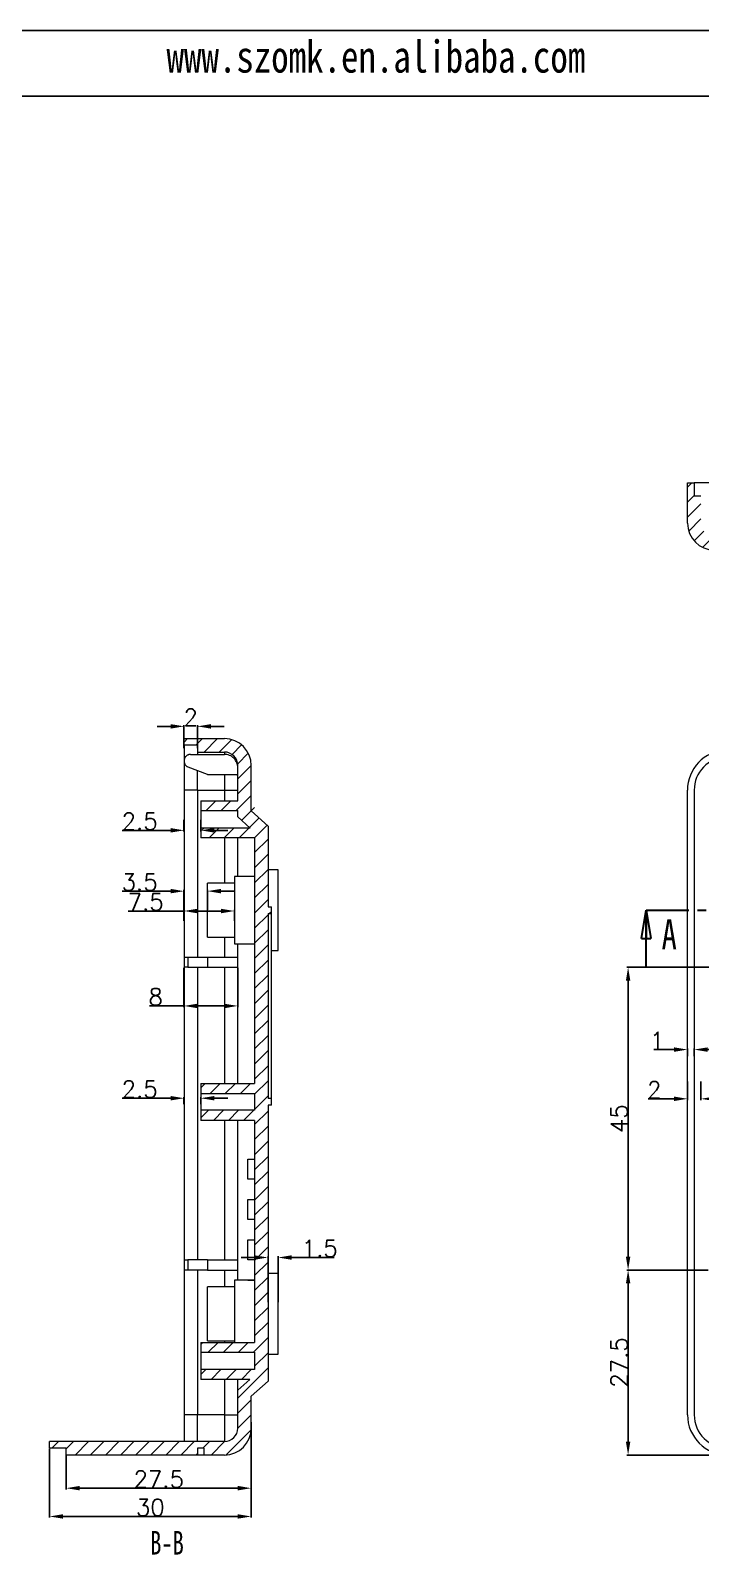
# Model space of a CAD drawing. Header units: inches. Extents: x 1477 to 2707, y 530 to 940.
# Drawn here: x 2408.5 to 2508.1, y 713.1 to 939.6 of the extents above; entities that cross this region are included whole.
import ezdxf

# ---------------------------------------------------------------- set-up
doc = ezdxf.new("R2010")
doc.units = ezdxf.units.IN
doc.linetypes.add('PHANTOM', pattern=[12.7, 6.35, -1.27, 1.27, -1.27, 1.27, -1.27])
doc.layers.add('文字', color=81, linetype='Continuous')
doc.styles.add('SLDTEXTSTYLE0', font='TXT', dxfattribs={"width": 0.75})
doc.styles.add('SLDTEXTSTYLE3', font='TXT', dxfattribs={"width": 0.7})
doc.styles.get("Standard").update_dxf_attribs({"font": 'txt', "bigfont": 'gbcbig.shx'})
doc.styles.add('宋体', font='', dxfattribs={"width": 0.8, "height": 3.5})
doc.styles.get('宋体').set_extended_font_data('SimSun')
doc.dimstyles.new('2.5', dxfattribs={"dimtxt": 2.5, "dimasz": 2, "dimexe": 0.18, "dimexo": 0.0625, "dimgap": 0.09, "dimtad": 1, "dimzin": 12, "dimdsep": 46, "dimtxsty": 'Standard', "dimcen": 2, "dimadec": 0, "dimazin": 0, "dimtfac": 1, "dimtofl": 0, "dimtmove": 0, "dimatfit": 3, "dimfxl": 1, "dimtolj": 1, "dimtzin": 0, "dimarcsym": 0})

# ---------------------------------------------------------------- blocks, each defined once
blk = doc.blocks.new('_CLOSED')
at = {"color": 0, "linetype": 'ByBlock', "lineweight": -2}
for p, q in [((-1, 0.166667), (0, 0)), ((-1, 0.166667), (-1, -0.166667)), ((0, 0), (-1, -0.166667)), ((0, 0), (-1, 0))]:
    blk.add_line(p, q, dxfattribs=at)
blk = doc.blocks.new('*D179')
at = {"color": 0, "lineweight": -2}
for p, q in [((2504.19, 788.16), (2501.17, 788.16)), ((2506.19, 787.19), (2506.19, 788.34)), ((2507.19, 787.19), (2507.19, 788.34)), ((2509.19, 788.16), (2511.19, 788.16))]:
    blk.add_line(p, q, dxfattribs=at)
at = {"color": 0}
for points in [[(2504.19, 788.49), (2504.19, 787.83), (2506.19, 788.16)], [(2509.19, 788.49), (2509.19, 787.83), (2507.19, 788.16)]]:
    blk.add_solid(points, dxfattribs=at)
at = {"layer": 'Defpoints', "color": 0}
for p in [(2506.19, 788.16), (2506.19, 787.13), (2507.19, 787.13)]:
    blk.add_point(p, dxfattribs=at)
at = {"color": 0, "insert": (2501.68, 789.5), "char_height": 2.5, "attachment_point": 5}
blk.add_mtext('\\A1;1', dxfattribs=at)
blk = doc.blocks.new('*D180')
at = {"color": 0, "lineweight": -2}
for p, q in [((2506.19, 783.4), (2506.19, 780.66)), ((2508.19, 783.4), (2508.19, 780.66)), ((2504.19, 780.84), (2500.34, 780.84)), ((2510.19, 780.84), (2512.19, 780.84))]:
    blk.add_line(p, q, dxfattribs=at)
at = {"color": 0}
for points in [[(2504.19, 781.18), (2504.19, 780.51), (2506.19, 780.84)], [(2510.19, 781.18), (2510.19, 780.51), (2508.19, 780.84)]]:
    blk.add_solid(points, dxfattribs=at)
at = {"layer": 'Defpoints', "color": 0}
for p in [(2506.19, 783.46), (2508.19, 783.46), (2506.19, 780.84)]:
    blk.add_point(p, dxfattribs=at)
at = {"color": 0, "insert": (2501.26, 782.18), "char_height": 2.5, "attachment_point": 5}
blk.add_mtext('\\A1;2', dxfattribs=at)
blk = doc.blocks.new('*D183')
at = {"color": 0, "lineweight": -2}
for p, q in [((2509.27, 755.39), (2497.18, 755.39)), ((2497.36, 729.89), (2497.36, 753.39)), ((2515.35, 727.89), (2497.18, 727.89))]:
    blk.add_line(p, q, dxfattribs=at)
at = {"color": 0}
for points in [[(2497.03, 753.39), (2497.69, 753.39), (2497.36, 755.39)], [(2497.03, 729.89), (2497.69, 729.89), (2497.36, 727.89)]]:
    blk.add_solid(points, dxfattribs=at)
at = {"layer": 'Defpoints', "color": 0}
for p in [(2497.36, 755.39), (2509.33, 755.39), (2515.41, 727.89)]:
    blk.add_point(p, dxfattribs=at)
at = {"color": 0, "insert": (2496.02, 741.64), "char_height": 2.5, "attachment_point": 5, "rotation": 90}
blk.add_mtext('\\A1;27.5', dxfattribs=at)
blk = doc.blocks.new('*D184')
at = {"color": 0, "lineweight": -2}
for p, q in [((2510.07, 800.39), (2497.18, 800.39)), ((2497.36, 757.39), (2497.36, 798.39)), ((2509.21, 755.39), (2497.18, 755.39))]:
    blk.add_line(p, q, dxfattribs=at)
at = {"color": 0}
for points in [[(2497.03, 798.39), (2497.69, 798.39), (2497.36, 800.39)], [(2497.03, 757.39), (2497.69, 757.39), (2497.36, 755.39)]]:
    blk.add_solid(points, dxfattribs=at)
at = {"layer": 'Defpoints', "color": 0}
for p in [(2497.36, 800.39), (2510.14, 800.39), (2509.27, 755.39)]:
    blk.add_point(p, dxfattribs=at)
at = {"color": 0, "insert": (2496.02, 777.89), "char_height": 2.5, "attachment_point": 5, "rotation": 90}
blk.add_mtext('\\A1;45', dxfattribs=at)
blk = doc.blocks.new('*D193')
at = {"color": 0, "lineweight": -2}
for p, q in [((2429.31, 836.21), (2427.31, 836.21)), ((2431.31, 832.95), (2431.31, 836.39)), ((2433.31, 832.95), (2433.31, 836.39)), ((2435.31, 836.21), (2437.31, 836.21))]:
    blk.add_line(p, q, dxfattribs=at)
at = {"color": 0}
for points in [[(2429.31, 836.54), (2429.31, 835.87), (2431.31, 836.21)], [(2435.31, 836.54), (2435.31, 835.87), (2433.31, 836.21)]]:
    blk.add_solid(points, dxfattribs=at)
at = {"layer": 'Defpoints', "color": 0}
for p in [(2431.31, 836.21), (2431.31, 832.89), (2433.31, 832.89)]:
    blk.add_point(p, dxfattribs=at)
at = {"color": 0, "insert": (2432.31, 837.55), "char_height": 2.5, "attachment_point": 5}
blk.add_mtext('\\A1;2', dxfattribs=at)
blk = doc.blocks.new('*D194')
at = {"color": 0, "lineweight": -2}
for p, q in [((2429.31, 820.75), (2422.13, 820.75)), ((2431.31, 822.33), (2431.31, 820.57)), ((2433.81, 822.33), (2433.81, 820.57)), ((2435.81, 820.75), (2437.81, 820.75))]:
    blk.add_line(p, q, dxfattribs=at)
at = {"color": 0}
for points in [[(2429.31, 821.09), (2429.31, 820.42), (2431.31, 820.75)], [(2435.81, 821.09), (2435.81, 820.42), (2433.81, 820.75)]]:
    blk.add_solid(points, dxfattribs=at)
at = {"layer": 'Defpoints', "color": 0}
for p in [(2431.31, 822.39), (2433.81, 822.39), (2431.31, 820.75)]:
    blk.add_point(p, dxfattribs=at)
at = {"color": 0, "insert": (2424.72, 822.09), "char_height": 2.5, "attachment_point": 5}
blk.add_mtext('\\A1;2.5', dxfattribs=at)
blk = doc.blocks.new('*D195')
at = {"color": 0, "lineweight": -2}
for p, q in [((2429.31, 811.71), (2422.13, 811.71)), ((2431.31, 808.95), (2431.31, 811.89)), ((2434.81, 808.95), (2434.81, 811.89)), ((2436.81, 811.71), (2438.81, 811.71))]:
    blk.add_line(p, q, dxfattribs=at)
at = {"color": 0}
for points in [[(2429.31, 812.05), (2429.31, 811.38), (2431.31, 811.71)], [(2436.81, 812.05), (2436.81, 811.38), (2434.81, 811.71)]]:
    blk.add_solid(points, dxfattribs=at)
at = {"layer": 'Defpoints', "color": 0}
for p in [(2431.31, 811.71), (2431.31, 808.89), (2434.81, 808.89)]:
    blk.add_point(p, dxfattribs=at)
at = {"color": 0, "insert": (2424.72, 813.05), "char_height": 2.5, "attachment_point": 5}
blk.add_mtext('\\A1;3.5', dxfattribs=at)
blk = doc.blocks.new('*D196')
at = {"color": 0, "lineweight": -2}
for p, q in [((2431.31, 807.3), (2431.31, 808.94)), ((2438.81, 807.3), (2438.81, 808.94)), ((2431.31, 808.76), (2423.03, 808.76)), ((2436.81, 808.76), (2433.31, 808.76))]:
    blk.add_line(p, q, dxfattribs=at)
at = {"color": 0}
for points in [[(2433.31, 809.09), (2433.31, 808.42), (2431.31, 808.76)], [(2436.81, 809.09), (2436.81, 808.42), (2438.81, 808.76)]]:
    blk.add_solid(points, dxfattribs=at)
at = {"layer": 'Defpoints', "color": 0}
for p in [(2431.31, 808.76), (2431.31, 807.24), (2438.81, 807.24)]:
    blk.add_point(p, dxfattribs=at)
at = {"color": 0, "insert": (2425.62, 810.1), "char_height": 2.5, "attachment_point": 5}
blk.add_mtext('\\A1;7.5', dxfattribs=at)
blk = doc.blocks.new('*D197')
at = {"color": 0, "lineweight": -2}
for p, q in [((2431.31, 800.33), (2431.31, 794.47)), ((2439.31, 800.33), (2439.31, 794.47)), ((2431.31, 794.65), (2426.18, 794.65)), ((2437.31, 794.65), (2433.31, 794.65))]:
    blk.add_line(p, q, dxfattribs=at)
at = {"color": 0}
for points in [[(2433.31, 794.98), (2433.31, 794.31), (2431.31, 794.65)], [(2437.31, 794.98), (2437.31, 794.31), (2439.31, 794.65)]]:
    blk.add_solid(points, dxfattribs=at)
at = {"layer": 'Defpoints', "color": 0}
for p in [(2431.31, 800.39), (2439.31, 800.39), (2431.31, 794.65)]:
    blk.add_point(p, dxfattribs=at)
at = {"color": 0, "insert": (2427.1, 795.99), "char_height": 2.5, "attachment_point": 5}
blk.add_mtext('\\A1;8', dxfattribs=at)
blk = doc.blocks.new('*D198')
at = {"color": 0, "lineweight": -2}
for p, q in [((2429.31, 780.93), (2422.13, 780.93)), ((2431.31, 780.05), (2431.31, 781.11)), ((2433.81, 780.05), (2433.81, 781.11)), ((2435.81, 780.93), (2437.81, 780.93))]:
    blk.add_line(p, q, dxfattribs=at)
at = {"color": 0}
for points in [[(2429.31, 781.26), (2429.31, 780.6), (2431.31, 780.93)], [(2435.81, 781.26), (2435.81, 780.6), (2433.81, 780.93)]]:
    blk.add_solid(points, dxfattribs=at)
at = {"layer": 'Defpoints', "color": 0}
for p in [(2431.31, 780.93), (2431.31, 779.99), (2433.81, 779.99)]:
    blk.add_point(p, dxfattribs=at)
at = {"color": 0, "insert": (2424.72, 782.27), "char_height": 2.5, "attachment_point": 5}
blk.add_mtext('\\A1;2.5', dxfattribs=at)
blk = doc.blocks.new('*D199')
at = {"color": 0, "lineweight": -2}
for p, q in [((2441.31, 732.79), (2441.31, 722.78)), ((2413.81, 727.83), (2413.81, 722.78)), ((2415.81, 722.96), (2439.31, 722.96))]:
    blk.add_line(p, q, dxfattribs=at)
at = {"color": 0}
for points in [[(2415.81, 723.3), (2415.81, 722.63), (2413.81, 722.96)], [(2439.31, 723.3), (2439.31, 722.63), (2441.31, 722.96)]]:
    blk.add_solid(points, dxfattribs=at)
at = {"layer": 'Defpoints', "color": 0}
for p in [(2441.31, 732.85), (2413.81, 727.89), (2441.31, 722.96)]:
    blk.add_point(p, dxfattribs=at)
at = {"color": 0, "insert": (2427.56, 724.3), "char_height": 2.5, "attachment_point": 5}
blk.add_mtext('\\A1;27.5', dxfattribs=at)
blk = doc.blocks.new('*D200')
at = {"color": 0, "lineweight": -2}
for p, q in [((2441.31, 732.79), (2441.31, 718.58)), ((2411.31, 728.83), (2411.31, 718.58)), ((2413.31, 718.76), (2439.31, 718.76))]:
    blk.add_line(p, q, dxfattribs=at)
at = {"color": 0}
for points in [[(2413.31, 719.09), (2413.31, 718.43), (2411.31, 718.76)], [(2439.31, 719.09), (2439.31, 718.43), (2441.31, 718.76)]]:
    blk.add_solid(points, dxfattribs=at)
at = {"layer": 'Defpoints', "color": 0}
for p in [(2441.31, 732.85), (2411.31, 728.89), (2441.31, 718.76)]:
    blk.add_point(p, dxfattribs=at)
at = {"color": 0, "insert": (2426.31, 720.1), "char_height": 2.5, "attachment_point": 5}
blk.add_mtext('\\A1;30', dxfattribs=at)
blk = doc.blocks.new('*D201')
at = {"color": 0, "lineweight": -2}
for p, q in [((2441.81, 757.25), (2439.81, 757.25)), ((2443.81, 750.63), (2443.81, 757.43)), ((2445.31, 750.63), (2445.31, 757.43)), ((2447.31, 757.25), (2453.66, 757.25))]:
    blk.add_line(p, q, dxfattribs=at)
at = {"color": 0}
for points in [[(2441.81, 757.58), (2441.81, 756.92), (2443.81, 757.25)], [(2447.31, 757.58), (2447.31, 756.92), (2445.31, 757.25)]]:
    blk.add_solid(points, dxfattribs=at)
at = {"layer": 'Defpoints', "color": 0}
for p in [(2445.31, 757.25), (2443.81, 750.57), (2445.31, 750.57)]:
    blk.add_point(p, dxfattribs=at)
at = {"color": 0, "insert": (2451.49, 758.59), "char_height": 2.5, "attachment_point": 5}
blk.add_mtext('\\A1;1.5', dxfattribs=at)

msp = doc.modelspace()

# ---------------------------------------------------------------- hatches: boundary and pattern name
at = {"linetype": 'Continuous', "lineweight": 0}
h = msp.add_hatch(dxfattribs=at)
h.set_pattern_fill('ANSI31', color=4, scale=0.5, style=0)
edge = h.paths.add_edge_path(flags=0)
edge.add_line((2508.186, 866.431), (2508.186, 870.431))
edge.add_line((2508.186, 870.431), (2507.186, 870.431))
edge.add_line((2507.186, 870.431), (2507.186, 872.431))
edge.add_line((2507.186, 872.431), (2506.186, 872.431))
edge.add_line((2506.186, 872.431), (2506.186, 866.431))
edge.add_arc((2510.186, 866.431), 4, 180, 270)
edge.add_line((2510.186, 862.431), (2514.686, 862.431))
edge.add_line((2514.686, 862.431), (2516.936, 859.931))
edge.add_line((2516.936, 859.931), (2520.436, 859.931))
edge.add_line((2520.436, 859.931), (2520.436, 858.431))
edge.add_line((2520.436, 858.431), (2521.436, 858.431))
edge.add_line((2521.436, 858.431), (2521.436, 860.931))
edge.add_line((2521.436, 860.931), (2522.436, 860.931))
edge.add_line((2522.436, 860.931), (2522.436, 863.931))
edge.add_line((2522.436, 863.931), (2523.936, 863.931))
edge.add_line((2523.936, 863.931), (2523.936, 868.931))
edge.add_line((2523.936, 868.931), (2522.436, 868.931))
edge.add_line((2522.436, 868.931), (2522.436, 864.931))
edge.add_line((2522.436, 864.931), (2521.436, 864.931))
edge.add_line((2521.436, 864.931), (2521.436, 861.931))
edge.add_line((2521.436, 861.931), (2517.827, 861.931))
edge.add_line((2517.827, 861.931), (2515.577, 864.431))
edge.add_line((2515.577, 864.431), (2510.186, 864.431))
edge.add_arc((2510.186, 866.431), 2, 180, 270, ccw=False)
h = msp.add_hatch(dxfattribs=at)
h.set_pattern_fill('ANSI31', color=4, scale=0.5, style=0)
h.set_pattern_definition([(45, (7.9342, 0), (-1.122532, 1.122532), [])])
edge = h.paths.add_edge_path(flags=0)
edge.add_line((2443.814, 780.888), (2443.814, 808.388))
edge.add_line((2443.814, 808.388), (2444.314, 808.388))
edge.add_line((2444.314, 808.388), (2444.314, 809.388))
edge.add_line((2444.314, 809.388), (2443.814, 809.388))
edge.add_line((2443.814, 809.388), (2443.814, 821.388))
edge.add_line((2443.814, 821.388), (2441.314, 823.638))
edge.add_line((2441.314, 823.638), (2441.314, 823.694))
edge.add_line((2441.314, 823.694), (2441.814, 823.694))
edge.add_line((2441.814, 823.694), (2441.814, 825.138))
edge.add_line((2441.814, 825.138), (2441.314, 825.138))
edge.add_line((2441.314, 825.138), (2441.314, 830.388))
edge.add_arc((2437.314, 830.388), 4, 0, 90)
edge.add_line((2437.314, 834.388), (2431.314, 834.388))
edge.add_line((2431.314, 834.388), (2431.314, 833.388))
edge.add_line((2431.314, 833.388), (2433.314, 833.388))
edge.add_line((2433.314, 833.388), (2433.314, 832.388))
edge.add_line((2433.314, 832.388), (2437.314, 832.388))
edge.add_arc((2437.314, 830.388), 2, 0, 90, ccw=False)
edge.add_line((2439.314, 830.388), (2439.314, 825.138))
edge.add_line((2439.314, 825.138), (2433.814, 825.138))
edge.add_line((2433.814, 825.138), (2433.814, 823.694))
edge.add_line((2433.814, 823.694), (2439.314, 823.694))
edge.add_line((2439.314, 823.694), (2439.314, 822.748))
edge.add_line((2439.314, 822.748), (2441.164, 821.083))
edge.add_line((2441.164, 821.083), (2433.814, 821.083))
edge.add_line((2433.814, 821.083), (2433.814, 819.638))
edge.add_line((2433.814, 819.638), (2441.814, 819.638))
edge.add_line((2441.814, 819.638), (2441.814, 783.138))
edge.add_line((2441.814, 783.138), (2433.814, 783.138))
edge.add_line((2433.814, 783.138), (2433.814, 781.638))
edge.add_line((2433.814, 781.638), (2441.814, 781.638))
edge.add_line((2441.814, 781.638), (2441.814, 779.138))
edge.add_line((2441.814, 779.138), (2433.814, 779.138))
edge.add_line((2433.814, 779.138), (2433.814, 777.638))
edge.add_line((2433.814, 777.638), (2441.814, 777.638))
edge.add_line((2441.814, 777.638), (2441.814, 744.638))
edge.add_line((2441.814, 744.638), (2433.814, 744.638))
edge.add_line((2433.814, 744.638), (2433.814, 743.194))
edge.add_line((2433.814, 743.194), (2441.814, 743.194))
edge.add_line((2441.814, 743.194), (2441.814, 740.583))
edge.add_line((2441.814, 740.583), (2433.814, 740.583))
edge.add_line((2433.814, 740.583), (2433.814, 739.138))
edge.add_line((2433.814, 739.138), (2441.102, 739.138))
edge.add_line((2441.102, 739.138), (2439.314, 737.529))
edge.add_line((2439.314, 737.529), (2439.314, 731.888))
edge.add_arc((2437.314, 731.888), 2, 270, 360, ccw=False)
edge.add_line((2437.314, 729.888), (2411.314, 729.888))
edge.add_line((2411.314, 729.888), (2411.314, 728.888))
edge.add_line((2411.314, 728.888), (2413.814, 728.888))
edge.add_line((2413.814, 728.888), (2413.814, 727.888))
edge.add_line((2413.814, 727.888), (2433.314, 727.888))
edge.add_line((2433.314, 727.888), (2433.314, 728.888))
edge.add_line((2433.314, 728.888), (2434.314, 728.888))
edge.add_line((2434.314, 728.888), (2434.314, 727.888))
edge.add_line((2434.314, 727.888), (2437.314, 727.888))
edge.add_arc((2437.314, 731.888), 4, 270, 360)
edge.add_line((2441.314, 731.888), (2441.314, 736.638))
edge.add_line((2441.314, 736.638), (2443.814, 738.888))
edge.add_line((2443.814, 738.888), (2443.814, 779.888))
edge.add_line((2443.814, 779.888), (2444.314, 779.888))
edge.add_line((2444.314, 779.888), (2444.314, 780.888))
edge.add_line((2444.314, 780.888), (2443.814, 780.888))

# ---------------------------------------------------------------- linework, layer by layer
for p, q in [((2127.987, 939.65), (2707.255, 939.65)), ((2142.976, 929.898), (2697.503, 929.898))]:
    msp.add_line(p, q)
at = {"color": 7, "linetype": 'Continuous', "lineweight": 15}
for p, q in [((2506.186, 866.431), (2506.186, 872.431)), ((2506.186, 872.431), (2507.186, 872.431)), ((2507.186, 872.431), (2507.186, 870.431)), ((2511.925, 872.431), (2507.186, 872.431)), ((2508.186, 870.431), (2507.186, 870.431)), ((2431.314, 833.388), (2431.314, 834.388)), ((2431.314, 834.388), (2437.314, 834.388)), ((2433.314, 833.388), (2431.314, 833.388)), ((2431.314, 833.388), (2431.314, 831.701)), ((2431.314, 831.701), (2431.314, 831.174)), ((2432.296, 832.041), (2433.314, 832.041)), ((2433.314, 833.388), (2433.314, 832.388)), ((2433.314, 832.388), (2437.314, 832.388)), ((2433.314, 832.388), (2433.314, 832.041)), ((2433.314, 832.041), (2437.314, 832.041)), ((2437.314, 832.388), (2437.314, 832.041)), ((2431.314, 830.971), (2431.314, 826.707)), ((2431.315, 831.029), (2431.315, 831.014)), ((2434.814, 829.041), (2431.944, 830.143)), ((2433.314, 826.707), (2433.314, 829.617)), ((2439.314, 825.138), (2439.314, 830.388)), ((2441.314, 823.638), (2441.314, 830.388)), ((2434.814, 829.041), (2439.314, 829.041)), ((2433.314, 826.707), (2431.314, 826.707)), ((2431.314, 826.707), (2431.314, 801.888)), ((2433.314, 826.707), (2437.314, 826.707)), ((2433.314, 826.707), (2433.314, 801.888)), ((2433.814, 825.138), (2433.814, 823.694)), ((2433.814, 825.138), (2439.314, 825.138)), ((2437.314, 826.707), (2439.314, 826.707)), ((2506.186, 733.888), (2506.186, 826.707)), ((2507.186, 826.707), (2507.186, 733.888)), ((2433.814, 823.694), (2439.314, 823.694)), ((2433.814, 823.694), (2433.814, 821.083)), ((2439.314, 822.748), (2439.314, 823.694)), ((2441.164, 821.083), (2439.314, 822.748)), ((2443.814, 821.388), (2441.314, 823.638)), ((2433.814, 821.083), (2433.814, 819.638)), ((2441.164, 821.083), (2433.814, 821.083)), ((2443.814, 821.388), (2443.814, 809.388)), ((2441.814, 819.638), (2433.814, 819.638)), ((2439.314, 813.888), (2439.314, 819.638)), ((2441.814, 819.638), (2441.814, 783.138)), ((2441.814, 813.888), (2438.814, 813.888)), ((2438.814, 813.888), (2438.814, 803.888)), ((2445.314, 814.888), (2443.814, 814.888)), ((2445.314, 808.888), (2445.314, 814.888)), ((2438.814, 812.888), (2434.814, 812.888)), ((2434.814, 808.888), (2434.814, 812.888)), ((2434.814, 804.888), (2434.814, 808.888)), ((2443.814, 809.388), (2444.314, 809.388)), ((2444.314, 808.388), (2444.314, 809.388)), ((2445.314, 802.888), (2445.314, 808.888)), ((2443.814, 808.388), (2444.314, 808.388)), ((2443.814, 808.388), (2443.814, 780.888)), ((2444.314, 780.888), (2444.314, 808.388)), ((2434.814, 804.888), (2438.814, 804.888)), ((2438.814, 803.888), (2441.814, 803.888)), ((2439.314, 783.138), (2439.314, 803.888)), ((2444.314, 802.888), (2445.314, 802.888)), ((2431.314, 801.888), (2431.314, 800.388)), ((2431.314, 801.888), (2431.873, 801.888)), ((2431.873, 800.388), (2431.314, 800.388)), ((2431.314, 800.388), (2431.314, 756.888)), ((2431.873, 801.888), (2431.873, 800.388)), ((2431.873, 801.888), (2434.814, 801.888)), ((2431.873, 800.388), (2434.814, 800.388)), ((2433.314, 800.388), (2433.314, 756.888)), ((2434.814, 801.888), (2434.814, 800.388)), ((2434.814, 801.888), (2439.314, 801.888)), ((2434.814, 800.388), (2439.314, 800.388)), ((2433.814, 783.138), (2433.814, 781.638)), ((2433.814, 783.138), (2441.814, 783.138)), ((2433.814, 781.638), (2441.814, 781.638)), ((2433.814, 781.638), (2433.814, 779.138)), ((2441.814, 781.638), (2441.814, 779.138)), ((2444.314, 780.888), (2443.814, 780.888)), ((2444.314, 779.888), (2443.814, 779.888)), ((2443.814, 779.888), (2443.814, 738.888)), ((2444.314, 779.888), (2444.314, 780.888)), ((2433.814, 779.138), (2433.814, 777.638)), ((2441.814, 779.138), (2433.814, 779.138)), ((2441.814, 777.638), (2433.814, 777.638)), ((2439.314, 753.888), (2439.314, 777.638)), ((2441.814, 777.638), (2441.814, 744.638)), ((2440.825, 768.888), (2440.825, 771.888)), ((2440.825, 771.888), (2441.814, 771.888)), ((2441.814, 768.888), (2440.825, 768.888)), ((2440.825, 762.888), (2440.825, 765.888)), ((2440.825, 765.888), (2441.814, 765.888)), ((2441.814, 762.888), (2440.825, 762.888)), ((2440.825, 756.888), (2440.825, 759.888)), ((2440.825, 759.888), (2441.814, 759.888)), ((2431.314, 756.888), (2431.314, 755.388)), ((2431.314, 756.888), (2431.873, 756.888)), ((2431.873, 756.888), (2431.873, 755.388)), ((2434.814, 756.888), (2431.873, 756.888)), ((2434.814, 756.888), (2439.314, 756.888)), ((2434.814, 756.888), (2434.814, 755.388)), ((2441.814, 756.888), (2440.825, 756.888)), ((2431.873, 755.388), (2431.314, 755.388)), ((2431.314, 755.388), (2431.314, 733.888)), ((2434.814, 755.388), (2431.873, 755.388)), ((2433.314, 755.388), (2433.314, 733.888)), ((2434.814, 755.388), (2439.314, 755.388)), ((2445.314, 754.888), (2443.814, 754.888)), ((2445.314, 748.888), (2445.314, 754.888)), ((2438.814, 752.888), (2434.814, 752.888)), ((2434.814, 748.888), (2434.814, 752.888)), ((2441.814, 753.888), (2438.814, 753.888)), ((2438.814, 753.888), (2438.814, 744.638)), ((2440.825, 753.888), (2441.814, 753.888)), ((2434.814, 744.888), (2434.814, 748.888)), ((2445.314, 742.888), (2445.314, 748.888)), ((2433.814, 744.638), (2433.814, 743.194)), ((2433.814, 744.638), (2441.814, 744.638)), ((2433.814, 743.194), (2441.814, 743.194)), ((2433.814, 743.194), (2433.814, 740.583)), ((2434.814, 744.888), (2438.814, 744.888)), ((2441.814, 743.194), (2441.814, 740.583)), ((2443.814, 742.888), (2445.314, 742.888)), ((2433.814, 740.583), (2433.814, 739.138)), ((2441.814, 740.583), (2433.814, 740.583)), ((2441.102, 739.138), (2433.814, 739.138)), ((2439.314, 737.529), (2441.102, 739.138)), ((2439.314, 737.529), (2439.314, 739.138)), ((2441.314, 736.638), (2443.814, 738.888)), ((2439.314, 731.888), (2439.314, 737.529)), ((2441.314, 731.888), (2441.314, 736.638)), ((2433.314, 733.888), (2431.314, 733.888)), ((2431.314, 733.888), (2431.314, 729.888)), ((2437.314, 733.888), (2433.314, 733.888)), ((2433.314, 729.888), (2433.314, 733.888)), ((2437.314, 733.888), (2437.314, 729.888)), ((2437.314, 733.888), (2439.314, 733.888)), ((2411.314, 728.888), (2411.314, 729.888)), ((2437.314, 729.888), (2411.314, 729.888)), ((2413.814, 728.888), (2411.314, 728.888)), ((2413.814, 727.888), (2413.814, 728.888)), ((2433.314, 727.888), (2413.814, 727.888)), ((2434.314, 728.888), (2433.314, 728.888)), ((2433.314, 728.888), (2433.314, 727.888)), ((2434.314, 727.888), (2433.314, 727.888)), ((2434.314, 727.888), (2434.314, 728.888)), ((2437.314, 727.888), (2434.314, 727.888))]:
    msp.add_line(p, q, dxfattribs=at)
at = {"color": 8, "linetype": 'Continuous', "lineweight": 15}
for p, q in [((2431.571, 831.701), (2431.314, 831.701)), ((2437.314, 829.041), (2437.314, 826.707)), ((2439.314, 828.705), (2439.286, 829.041)), ((2437.314, 826.707), (2437.314, 825.138)), ((2437.314, 819.638), (2437.314, 812.888)), ((2437.314, 804.888), (2437.314, 801.888)), ((2437.314, 800.388), (2437.314, 783.138)), ((2437.314, 777.638), (2437.314, 756.888)), ((2437.314, 755.388), (2437.314, 752.888)), ((2437.314, 744.888), (2437.314, 744.638)), ((2437.314, 739.138), (2437.314, 733.888))]:
    msp.add_line(p, q, dxfattribs=at)
at = {"color": 1, "linetype": 'PHANTOM', "lineweight": 30}
msp.add_line((2500.061, 808.888), (2550.642, 808.888), dxfattribs=at)
at = {"color": 7, "linetype": 'Continuous', "lineweight": 30}
msp.add_line((2500.061, 800.488), (2500.061, 808.888), dxfattribs=at)
at = {"color": 7, "linetype": 'Continuous', "lineweight": 15}
for centre, radius, start, end in [((2510.186, 866.431), 4, 180, 270), ((2437.314, 830.388), 4, 0, 90), ((2437.314, 830.388), 2, 0, 90), ((2512.186, 826.707), 6, 92.99726, 180), ((2512.186, 826.707), 5, 92.99726, 180), ((2437.314, 731.888), 4, 270, 0), ((2437.314, 731.888), 2, 270, 0), ((2512.186, 733.888), 6, 180, 270), ((2512.186, 733.888), 5, 180, 270)]:
    msp.add_arc(centre, radius, start, end, dxfattribs=at)
for points, knots in [([(2432.296, 832.041), (2432.263, 832.04), (2432.197, 832.039), (2432.1, 832.024), (2432.007, 832.001), (2431.917, 831.969), (2431.83, 831.927), (2431.747, 831.876), (2431.604, 831.768), (2431.429, 831.568), (2431.313, 831.243), (2431.304, 830.897), (2431.404, 830.624), (2431.531, 830.435), (2431.649, 830.313), (2431.787, 830.212), (2431.891, 830.166), (2431.944, 830.143)], [0, 0, 0, 0, 0.0366616, 0.07243, 0.107655, 0.1427029, 0.1779453, 0.213748, 0.2504598, 0.3750048, 0.4997606, 0.6244426, 0.7493343, 0.8129497, 0.8746157, 0.936308, 1, 1, 1, 1]), ([(2439.314, 830.041), (2439.314, 830.172), (2439.302, 830.302), (2439.251, 830.558), (2439.212, 830.686), (2439.062, 831.048), (2438.913, 831.271), (2438.544, 831.64), (2438.321, 831.789), (2437.959, 831.939), (2437.832, 831.978), (2437.575, 832.029), (2437.445, 832.041), (2437.314, 832.041)], [0, 0, 0, 0, 0.125, 0.125, 0.25, 0.25, 0.5, 0.5, 0.75, 0.75, 0.875, 0.875, 1, 1, 1, 1])]:
    msp.add_open_spline(points, degree=3, knots=knots, dxfattribs=at)

# ---------------------------------------------------------------- block references
at = {"color": 7, "linetype": 'Continuous', "lineweight": 30, "xscale": 4.199999999999989, "yscale": 4.199999999999989, "zscale": 0.7, "rotation": 90}
msp.add_blockref('_CLOSED', (2500.061, 808.888), dxfattribs=at)

# ---------------------------------------------------------------- texts
at = {"color": 7, "linetype": 'Continuous', "insert": (2502.338, 807.509), "char_height": 4.445, "attachment_point": 1, "style": 'SLDTEXTSTYLE0'}
msp.add_mtext('A', dxfattribs=at)
at = {"color": 0, "linetype": 'Continuous', "lineweight": 0, "insert": (2428.788, 716.601), "char_height": 3.5, "attachment_point": 2, "style": 'SLDTEXTSTYLE3'}
msp.add_mtext('B-B', dxfattribs=at)
at = {"layer": '文字', "color": 0, "insert": (2428.716, 938.156), "char_height": 4.76764, "width": 83.76281, "attachment_point": 1, "style": '宋体'}
msp.add_mtext('www.szomk.en.alibaba.com', dxfattribs=at)

# ---------------------------------------------------------------- dimensions: what is measured, and where the dimension line sits
for base, p1, p2, picture, middle in [((2431.314, 836.207), (2433.314, 832.888), (2431.314, 832.888), '*D193', (2432.314, 837.547)), ((2431.314, 820.755), (2433.814, 822.388), (2431.314, 822.388), '*D194', (2424.724, 822.095)), ((2431.314, 811.712), (2434.814, 808.888), (2431.314, 808.888), '*D195', (2424.724, 813.052)), ((2506.186, 788.16), (2507.186, 787.131), (2506.186, 787.131), '*D179', (2501.68, 789.5)), ((2431.314, 780.931), (2433.814, 779.987), (2431.314, 779.987), '*D198', (2424.724, 782.271)), ((2445.314, 757.251), (2443.814, 750.571), (2445.314, 750.571), '*D201', (2451.488, 758.591)), ((2441.314, 722.964), (2413.814, 727.888), (2441.314, 732.848), '*D199', (2427.564, 724.304))]:
    dim = msp.add_linear_dim(base=base, p1=p1, p2=p2, dimstyle='2.5')
    dim.commit()
    dim.dimension.update_dxf_attribs({"geometry": picture, "text_midpoint": middle})
for base, p1, p2, picture, middle in [((2431.314, 808.756), (2438.814, 807.237), (2431.314, 807.237), '*D196', (2425.62, 808.756)), ((2431.314, 794.646), (2439.314, 800.388), (2431.314, 800.388), '*D197', (2427.101, 794.646)), ((2506.186, 780.842), (2508.186, 783.46), (2506.186, 783.46), '*D180', (2501.263, 780.842)), ((2441.314, 718.762), (2411.314, 728.888), (2441.314, 732.848), '*D200', (2426.314, 718.762))]:
    dim = msp.add_linear_dim(base=base, p1=p1, p2=p2, dimstyle='2.5')
    dim.commit()
    dim.dimension.update_dxf_attribs({"geometry": picture, "text_midpoint": middle, "dimtype": 160})
for base, p1, p2, picture, middle in [((2497.36, 800.388), (2509.269, 755.388), (2510.136, 800.388), '*D184', (2496.02, 777.888)), ((2497.36, 755.388), (2515.412, 727.888), (2509.332, 755.388), '*D183', (2496.02, 741.638))]:
    dim = msp.add_linear_dim(base=base, p1=p1, p2=p2, angle=90, dimstyle='2.5')
    dim.commit()
    dim.dimension.update_dxf_attribs({"geometry": picture, "text_midpoint": middle})

doc.saveas('drawing.dxf')
